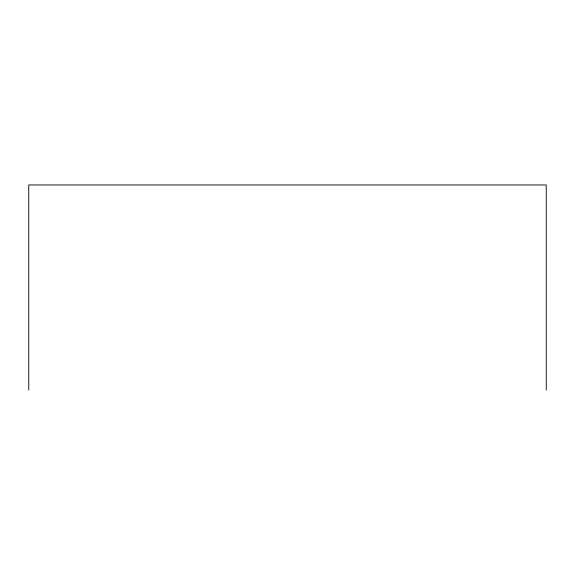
<?xml version="1.0" encoding="UTF-8"?>
<svg xmlns="http://www.w3.org/2000/svg" width="575" height="575" viewBox="0 0 575 575"><rect width="100%" height="100%" fill="white"/><g stroke="black" fill="none" stroke-linecap="round" stroke-linejoin="round"><path stroke-width="0.86" d="M546.25 390.051L546.25 184.949L28.75 184.949L28.75 390.051"/></g></svg>
